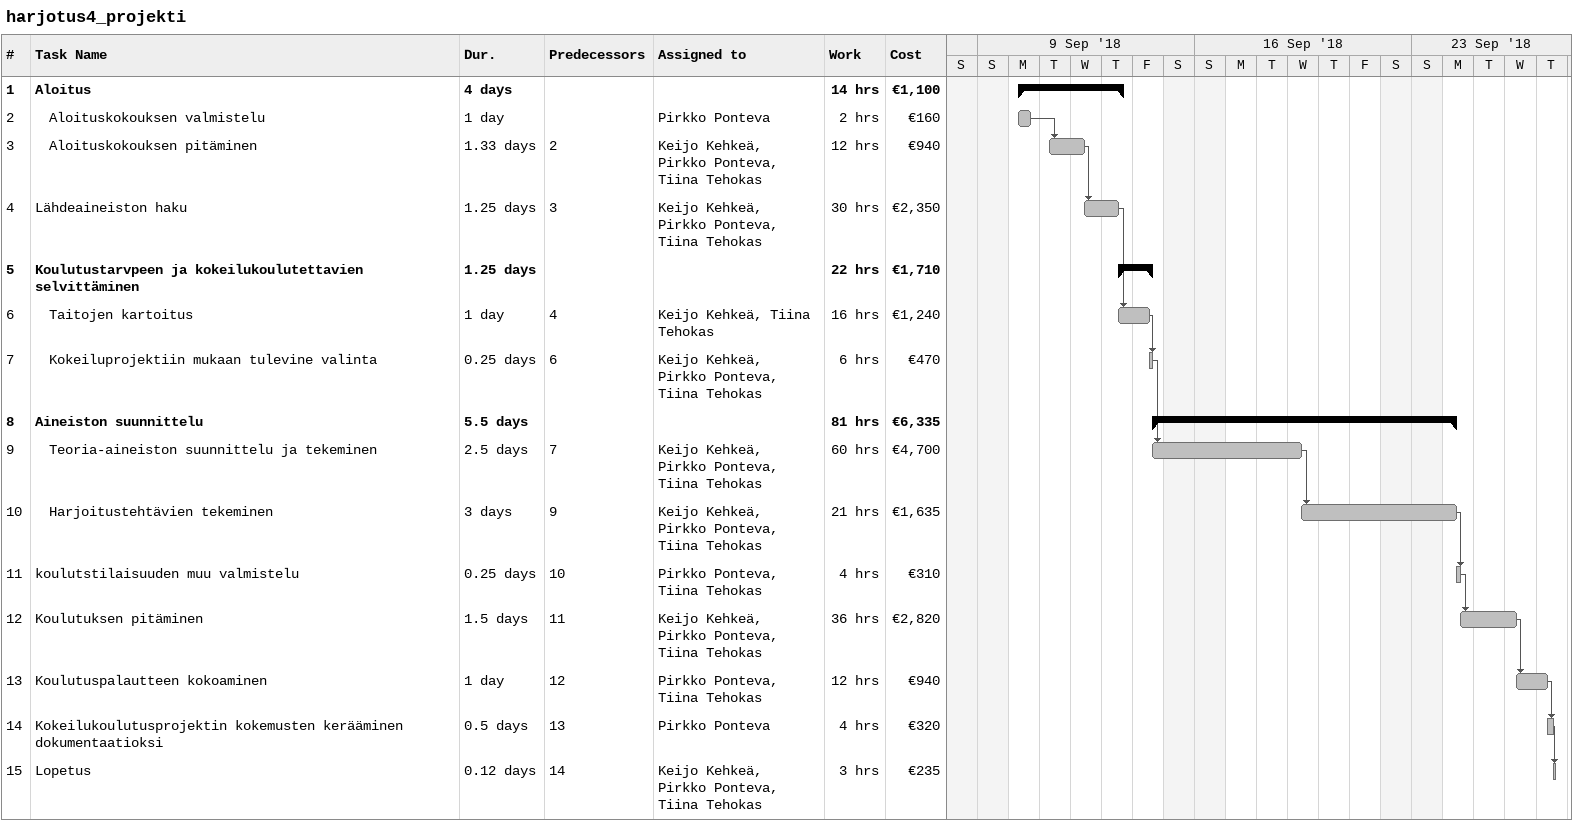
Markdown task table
harjotus4_projekti

| ID | Level | Task | Duration | Start | Finish | Predecessors | Resources | Work (h) | Cost (€) |
|---|---|---|---|---|---|---|---|---|---|
| 1 | 1 | **Aloitus** | 4d | 2018-09-10 | 2018-09-13 |  |  | 14 | 1100 |
| 2 | 2 | Aloituskokouksen valmistelu | 1d | 2018-09-10 | 2018-09-10 |  | Pirkko Ponteva | 2 | 160 |
| 3 | 2 | Aloituskokouksen pitäminen | 1.33d | 2018-09-11 | 2018-09-12 | 2 | Keijo Kehkeä, Pirkko Ponteva, Tiina Tehokas | 12 | 940 |
| 4 | 1 | Lähdeaineiston haku | 1.25d | 2018-09-12 | 2018-09-13 | 3 | Keijo Kehkeä, Pirkko Ponteva, Tiina Tehokas | 30 | 2350 |
| 5 | 1 | **Koulutustarvpeen ja kokeilukoulutettavien selvittäminen** | 1.25d | 2018-09-13 | 2018-09-14 |  |  | 22 | 1710 |
| 6 | 2 | Taitojen kartoitus | 1d | 2018-09-13 | 2018-09-14 | 4 | Keijo Kehkeä, Tiina Tehokas | 16 | 1240 |
| 7 | 2 | Kokeiluprojektiin mukaan tulevine valinta | 0.25d | 2018-09-14 | 2018-09-14 | 6 | Keijo Kehkeä, Pirkko Ponteva, Tiina Tehokas | 6 | 470 |
| 8 | 1 | **Aineiston suunnittelu** | 5.5d | 2018-09-14 | 2018-09-24 |  |  | 81 | 6335 |
| 9 | 2 | Teoria-aineiston suunnittelu ja tekeminen | 2.5d | 2018-09-14 | 2018-09-19 | 7 | Keijo Kehkeä, Pirkko Ponteva, Tiina Tehokas | 60 | 4700 |
| 10 | 2 | Harjoitustehtävien tekeminen | 3d | 2018-09-19 | 2018-09-24 | 9 | Keijo Kehkeä, Pirkko Ponteva, Tiina Tehokas | 21 | 1635 |
| 11 | 1 | koulutstilaisuuden muu valmistelu | 0.25d | 2018-09-24 | 2018-09-24 | 10 | Pirkko Ponteva, Tiina Tehokas | 4 | 310 |
| 12 | 1 | Koulutuksen pitäminen | 1.5d | 2018-09-24 | 2018-09-26 | 11 | Keijo Kehkeä, Pirkko Ponteva, Tiina Tehokas | 36 | 2820 |
| 13 | 1 | Koulutuspalautteen kokoaminen | 1d | 2018-09-26 | 2018-09-27 | 12 | Pirkko Ponteva, Tiina Tehokas | 12 | 940 |
| 14 | 1 | Kokeilukoulutusprojektin kokemusten kerääminen dokumentaatioksi | 0.5d | 2018-09-27 | 2018-09-27 | 13 | Pirkko Ponteva | 4 | 320 |
| 15 | 1 | Lopetus | 0.12d | 2018-09-27 | 2018-09-27 | 14 | Keijo Kehkeä, Pirkko Ponteva, Tiina Tehokas | 3 | 235 |
